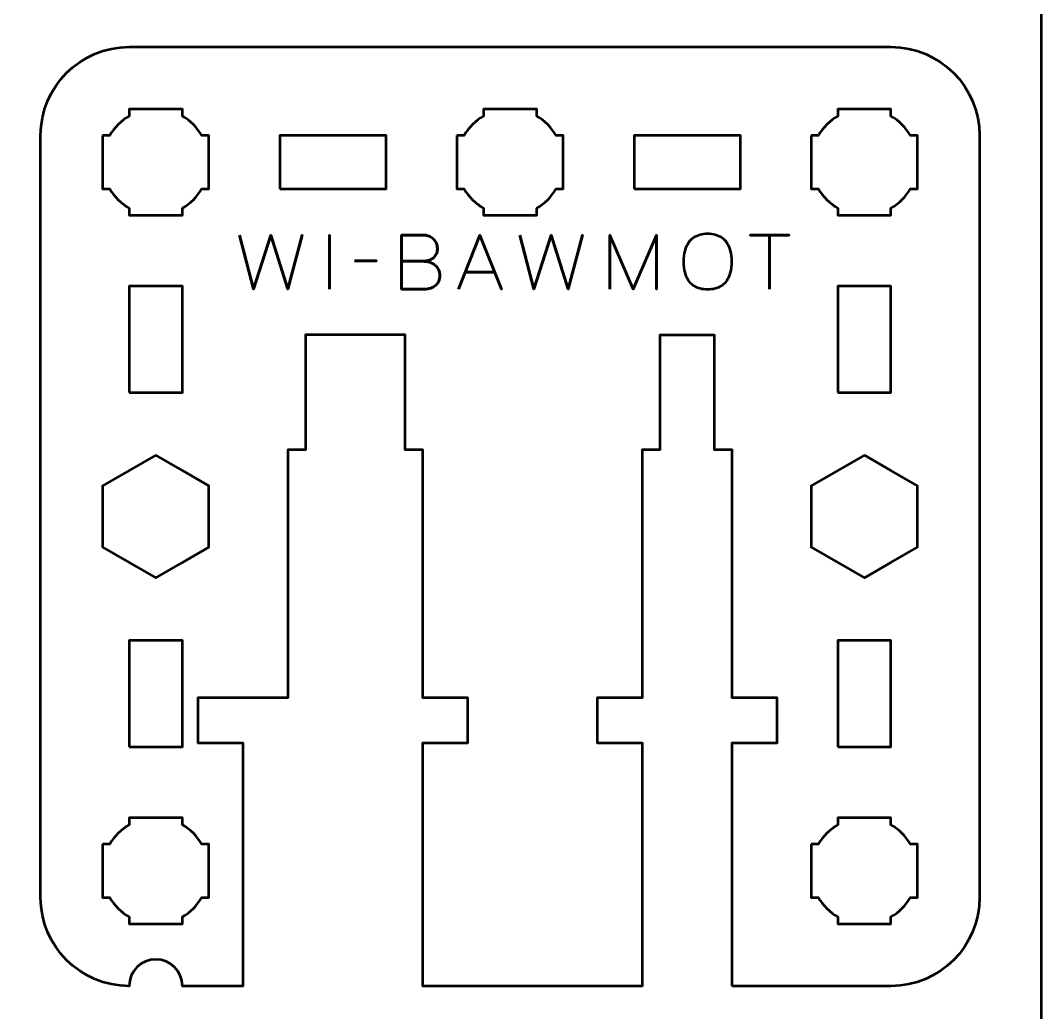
# Model space of a CAD drawing. Header units: centimetres. Extents: x -21 to 0, y -29.7 to 0.
# Drawn here: x -5.76 to 0, y -17.25 to -11.65 of the extents above; entities that cross this region are included whole.
import ezdxf

# ---------------------------------------------------------------- set-up
doc = ezdxf.new("R2010")
doc.units = ezdxf.units.CM
doc.header["$MEASUREMENT"] = 0
doc.layers.add('Layer 1', color=7, linetype='Continuous')

msp = doc.modelspace()

# ---------------------------------------------------------------- linework, layer by layer
at = {"layer": 'Layer 1', "lineweight": 53}
for points in [[(-4.3, -12.6), (-3.7, -12.6), (-3.7, -12.3), (-4.3, -12.3), (-4.3, -12.6)], [(-2.3, -12.6), (-1.7, -12.6), (-1.7, -12.3), (-2.3, -12.3), (-2.3, -12.6)], [(-5.15, -13.75), (-4.85, -13.75), (-4.85, -13.15), (-5.15, -13.15), (-5.15, -13.75)], [(-1.15, -13.75), (-0.85, -13.75), (-0.85, -13.15), (-1.15, -13.15), (-1.15, -13.75)], [(-5.15, -15.75), (-4.85, -15.75), (-4.85, -15.15), (-5.15, -15.15), (-5.15, -15.75)], [(-1.15, -15.75), (-0.85, -15.75), (-0.85, -15.15), (-1.15, -15.15), (-1.15, -15.75)]]:
    msp.add_lwpolyline(points, close=True, dxfattribs=at)
at = {"layer": 'Layer 1', "color": 1, "lineweight": 53}
msp.add_open_spline([(-21.00003, -29.19995), (-21.00003, -29.19995), (-21.00003, -8.29992), (-21.00003, -8.29992), (-21.00003, -8.29992), (-21.00003, -8.21709), (-20.93286, -8.14992), (-20.85003, -8.14992), (-20.85003, -8.14992), (-20.7672, -8.14992), (-20.70003, -8.08275), (-20.70003, -7.99992), (-20.70003, -7.99992), (-20.70003, -7.91709), (-20.7672, -7.84992), (-20.85003, -7.84992), (-20.85003, -7.84992), (-20.93286, -7.84992), (-21.00003, -7.78275), (-21.00003, -7.69992), (-21.00003, -7.69992), (-21.00003, -7.61709), (-20.93286, -7.54992), (-20.85003, -7.54992), (-20.85003, -7.54992), (-20.7672, -7.54992), (-20.70003, -7.48275), (-20.70003, -7.39992), (-20.70003, -7.39992), (-20.70003, -7.31709), (-20.7672, -7.24992), (-20.85003, -7.24992), (-20.85003, -7.24992), (-20.93286, -7.24992), (-21.00003, -7.18275), (-21.00003, -7.09992), (-21.00003, -7.09992), (-21.00003, -7.01709), (-20.93286, -6.94992), (-20.85003, -6.94992), (-20.85003, -6.94992), (-20.7672, -6.94992), (-20.70003, -6.88275), (-20.70003, -6.79992), (-20.70003, -6.79992), (-20.70003, -6.71709), (-20.7672, -6.64992), (-20.85003, -6.64992), (-20.85003, -6.64992), (-20.93286, -6.64992), (-21.00003, -6.58275), (-21.00003, -6.49992), (-21.00003, -6.49992), (-21.00003, -6.41709), (-20.93286, -6.34992), (-20.85003, -6.34992), (-20.85003, -6.34992), (-20.7672, -6.34992), (-20.70003, -6.28275), (-20.70003, -6.19992), (-20.70003, -6.19992), (-20.70003, -6.11709), (-20.7672, -6.04992), (-20.85003, -6.04992), (-20.85003, -6.04992), (-20.93286, -6.04992), (-21.00003, -5.98275), (-21.00003, -5.89992), (-21.00003, -5.89992), (-21.00003, -5.81709), (-20.93286, -5.74992), (-20.85003, -5.74992), (-20.85003, -5.74992), (-20.7672, -5.74992), (-20.70003, -5.68275), (-20.70003, -5.59992), (-20.70003, -5.59992), (-20.70003, -5.51709), (-20.7672, -5.44992), (-20.85003, -5.44992), (-20.85003, -5.44992), (-20.93286, -5.44992), (-21.00003, -5.38275), (-21.00003, -5.29992), (-21.00003, -5.29992), (-21.00003, -5.21709), (-20.93286, -5.14992), (-20.85003, -5.14992), (-20.85003, -5.14992), (-20.7672, -5.14992), (-20.70003, -5.08275), (-20.70003, -4.99992), (-20.70003, -4.99992), (-20.70003, -4.91709), (-20.7672, -4.84992), (-20.85003, -4.84992), (-20.85003, -4.84992), (-20.93286, -4.84992), (-21.00003, -4.78275), (-21.00003, -4.69992), (-21.00003, -4.69992), (-21.00003, -4.61709), (-20.93286, -4.54992), (-20.85003, -4.54992), (-20.85003, -4.54992), (-20.7672, -4.54992), (-20.70003, -4.48275), (-20.70003, -4.39992), (-20.70003, -4.39992), (-20.70003, -4.31709), (-20.7672, -4.24992), (-20.85003, -4.24992), (-20.85003, -4.24992), (-20.93286, -4.24992), (-21.00003, -4.18275), (-21.00003, -4.09992), (-21.00003, -4.09992), (-21.00003, -4.01709), (-20.93286, -3.94992), (-20.85003, -3.94992), (-20.85003, -3.94992), (-20.7672, -3.94992), (-20.70003, -3.88275), (-20.70003, -3.79992), (-20.70003, -3.79992), (-20.70003, -3.71709), (-20.7672, -3.64992), (-20.85003, -3.64992), (-20.85003, -3.64992), (-20.93286, -3.64992), (-21.00003, -3.58275), (-21.00003, -3.49992), (-21.00003, -3.49992), (-21.00003, -3.41709), (-20.93286, -3.34992), (-20.85003, -3.34992), (-20.85003, -3.34992), (-20.7672, -3.34992), (-20.70003, -3.28275), (-20.70003, -3.19992), (-20.70003, -3.19992), (-20.70003, -3.11709), (-20.7672, -3.04992), (-20.85003, -3.04992), (-20.85003, -3.04992), (-20.93286, -3.04992), (-21.00003, -2.98275), (-21.00003, -2.89992), (-21.00003, -2.89992), (-21.00003, -2.81709), (-20.93286, -2.74992), (-20.85003, -2.74992), (-20.85003, -2.74992), (-20.7672, -2.74992), (-20.70003, -2.68275), (-20.70003, -2.59992), (-20.70003, -2.59992), (-20.70003, -2.51709), (-20.7672, -2.44992), (-20.85003, -2.44992), (-20.85003, -2.44992), (-20.93286, -2.44992), (-21.00003, -2.38275), (-21.00003, -2.29992), (-21.00003, -2.29992), (-21.00003, -2.21709), (-20.93286, -2.14992), (-20.85003, -2.14992), (-20.85003, -2.14992), (-20.7672, -2.14992), (-20.70003, -2.08275), (-20.70003, -1.99992), (-20.70003, -1.99992), (-20.70003, -1.91709), (-20.7672, -1.84992), (-20.85003, -1.84992), (-20.85003, -1.84992), (-20.93286, -1.84992), (-21.00003, -1.78275), (-21.00003, -1.69992), (-21.00003, -1.69992), (-21.00003, -1.61709), (-20.93286, -1.54992), (-20.85003, -1.54992), (-20.85003, -1.54992), (-20.7672, -1.54992), (-20.70003, -1.48275), (-20.70003, -1.39992), (-20.70003, -1.39992), (-20.70003, -1.31709), (-20.7672, -1.24992), (-20.85003, -1.24992), (-20.85003, -1.24992), (-20.93286, -1.24992), (-21.00003, -1.18275), (-21.00003, -1.09992), (-21.00003, -1.09992), (-21.00003, -1.09992), (-21.00003, -0.49992), (-21.00003, -0.49992), (-21.00003, -0.49992), (-21.00003, -0.22295), (-20.77694, 0.00004), (-20.49994, 0.00004), (-20.49994, 0.00004), (-20.49994, 0.00004), (-0.50008, 0.00004), (-0.50008, 0.00004), (-0.50008, 0.00004), (-0.22294, 0.00004), (0.00002, -0.22295), (0.00002, -0.49992), (0.00002, -0.49992), (0.00002, -0.49992), (0.00002, -29.19995), (0.00002, -29.19995), (0.00002, -29.19995), (0.00002, -29.47695), (-0.22294, -29.70004), (-0.50008, -29.70004), (-0.50008, -29.70004), (-0.50008, -29.70004), (-20.49994, -29.70004), (-20.49994, -29.70004), (-20.49994, -29.70004), (-20.77694, -29.70004), (-21.00003, -29.47695), (-21.00003, -29.19995)], degree=3, knots=[0, 0, 0, 0, 0.0175439, 0.0175439, 0.0175439, 0.0175439, 0.0350877, 0.0350877, 0.0350877, 0.0350877, 0.0526316, 0.0526316, 0.0526316, 0.0526316, 0.0701754, 0.0701754, 0.0701754, 0.0701754, 0.0877193, 0.0877193, 0.0877193, 0.0877193, 0.1052632, 0.1052632, 0.1052632, 0.1052632, 0.122807, 0.122807, 0.122807, 0.122807, 0.1403509, 0.1403509, 0.1403509, 0.1403509, 0.1578947, 0.1578947, 0.1578947, 0.1578947, 0.1754386, 0.1754386, 0.1754386, 0.1754386, 0.1929825, 0.1929825, 0.1929825, 0.1929825, 0.2105263, 0.2105263, 0.2105263, 0.2105263, 0.2280702, 0.2280702, 0.2280702, 0.2280702, 0.245614, 0.245614, 0.245614, 0.245614, 0.2631579, 0.2631579, 0.2631579, 0.2631579, 0.2807018, 0.2807018, 0.2807018, 0.2807018, 0.2982456, 0.2982456, 0.2982456, 0.2982456, 0.3157895, 0.3157895, 0.3157895, 0.3157895, 0.3333333, 0.3333333, 0.3333333, 0.3333333, 0.3508772, 0.3508772, 0.3508772, 0.3508772, 0.3684211, 0.3684211, 0.3684211, 0.3684211, 0.3859649, 0.3859649, 0.3859649, 0.3859649, 0.4035088, 0.4035088, 0.4035088, 0.4035088, 0.4210526, 0.4210526, 0.4210526, 0.4210526, 0.4385965, 0.4385965, 0.4385965, 0.4385965, 0.4561404, 0.4561404, 0.4561404, 0.4561404, 0.4736842, 0.4736842, 0.4736842, 0.4736842, 0.4912281, 0.4912281, 0.4912281, 0.4912281, 0.5087719, 0.5087719, 0.5087719, 0.5087719, 0.5263158, 0.5263158, 0.5263158, 0.5263158, 0.5438596, 0.5438596, 0.5438596, 0.5438596, 0.5614035, 0.5614035, 0.5614035, 0.5614035, 0.5789474, 0.5789474, 0.5789474, 0.5789474, 0.5964912, 0.5964912, 0.5964912, 0.5964912, 0.6140351, 0.6140351, 0.6140351, 0.6140351, 0.6315789, 0.6315789, 0.6315789, 0.6315789, 0.6491228, 0.6491228, 0.6491228, 0.6491228, 0.6666667, 0.6666667, 0.6666667, 0.6666667, 0.6842105, 0.6842105, 0.6842105, 0.6842105, 0.7017544, 0.7017544, 0.7017544, 0.7017544, 0.7192982, 0.7192982, 0.7192982, 0.7192982, 0.7368421, 0.7368421, 0.7368421, 0.7368421, 0.754386, 0.754386, 0.754386, 0.754386, 0.7719298, 0.7719298, 0.7719298, 0.7719298, 0.7894737, 0.7894737, 0.7894737, 0.7894737, 0.8070175, 0.8070175, 0.8070175, 0.8070175, 0.8245614, 0.8245614, 0.8245614, 0.8245614, 0.8421053, 0.8421053, 0.8421053, 0.8421053, 0.8596491, 0.8596491, 0.8596491, 0.8596491, 0.877193, 0.877193, 0.877193, 0.877193, 0.8947368, 0.8947368, 0.8947368, 0.8947368, 0.9122807, 0.9122807, 0.9122807, 0.9122807, 0.9298246, 0.9298246, 0.9298246, 0.9298246, 0.9473684, 0.9473684, 0.9473684, 0.9473684, 0.9649123, 0.9649123, 0.9649123, 0.9649123, 0.9824561, 0.9824561, 0.9824561, 0.9824561, 1, 1, 1, 1], dxfattribs=at)
at = {"layer": 'Layer 1', "color": 3, "lineweight": 53}
msp.add_open_spline([(-1.746, -17.1), (-1.746, -17.1), (-0.85, -17.1), (-0.85, -17.1), (-0.85, -17.1), (-0.57391, -17.1), (-0.35, -16.87609), (-0.35, -16.6), (-0.35, -16.6), (-0.35, -16.6), (-0.35, -12.3), (-0.35, -12.3), (-0.35, -12.3), (-0.35, -12.02391), (-0.57391, -11.8), (-0.85, -11.8), (-0.85, -11.8), (-0.85, -11.8), (-5.15, -11.8), (-5.15, -11.8), (-5.15, -11.8), (-5.42609, -11.8), (-5.65, -12.02391), (-5.65, -12.3), (-5.65, -12.3), (-5.65, -12.3), (-5.65, -16.6), (-5.65, -16.6), (-5.65, -16.6), (-5.65, -16.87609), (-5.42609, -17.1), (-5.15, -17.1), (-5.15, -17.1), (-5.15, -17.1), (-5.15, -17.1), (-5.15, -17.1), (-5.15, -17.1), (-5.15, -17.01717), (-5.08283, -16.95), (-5, -16.95), (-5, -16.95), (-4.91717, -16.95), (-4.85, -17.01717), (-4.85, -17.1), (-4.85, -17.1), (-4.85, -17.1), (-4.508, -17.1), (-4.508, -17.1), (-4.508, -17.1), (-4.508, -17.1), (-4.508, -15.72699), (-4.508, -15.72699), (-4.508, -15.72699), (-4.508, -15.72699), (-4.762, -15.72699), (-4.762, -15.72699), (-4.762, -15.72699), (-4.762, -15.72699), (-4.762, -15.47299), (-4.762, -15.47299), (-4.762, -15.47299), (-4.762, -15.47299), (-4.254, -15.47299), (-4.254, -15.47299), (-4.254, -15.47299), (-4.254, -15.47299), (-4.254, -14.07299), (-4.254, -14.07299), (-4.254, -14.07299), (-4.254, -14.07299), (-4.154, -14.07302), (-4.154, -14.07302), (-4.154, -14.07302), (-4.154, -14.07302), (-4.154, -13.84998), (-4.154, -13.84998), (-4.154, -13.84998), (-4.154, -13.84998), (-4.154, -13.425), (-4.154, -13.425), (-4.154, -13.425), (-4.154, -13.425), (-3.592, -13.42501), (-3.592, -13.42501), (-3.592, -13.42501), (-3.592, -13.42501), (-3.592, -13.84998), (-3.592, -13.84998), (-3.592, -13.84998), (-3.592, -13.84998), (-3.592, -14.07302), (-3.592, -14.07302), (-3.592, -14.07302), (-3.592, -14.07302), (-3.492, -14.07299), (-3.492, -14.07299), (-3.492, -14.07299), (-3.492, -14.07299), (-3.492, -15.47299), (-3.492, -15.47299), (-3.492, -15.47299), (-3.492, -15.47299), (-3.238, -15.47299), (-3.238, -15.47299), (-3.238, -15.47299), (-3.238, -15.47299), (-3.238, -15.72699), (-3.238, -15.72699), (-3.238, -15.72699), (-3.238, -15.72699), (-3.492, -15.72699), (-3.492, -15.72699), (-3.492, -15.72699), (-3.492, -15.72699), (-3.492, -17.1), (-3.492, -17.1), (-3.492, -17.1), (-3.492, -17.1), (-2.254, -17.1), (-2.254, -17.1), (-2.254, -17.1), (-2.254, -17.1), (-2.254, -15.72699), (-2.254, -15.72699), (-2.254, -15.72699), (-2.254, -15.72699), (-2.508, -15.72699), (-2.508, -15.72699), (-2.508, -15.72699), (-2.508, -15.72699), (-2.508, -15.47299), (-2.508, -15.47299), (-2.508, -15.47299), (-2.508, -15.47299), (-2.254, -15.47299), (-2.254, -15.47299), (-2.254, -15.47299), (-2.254, -15.47299), (-2.254, -14.07299), (-2.254, -14.07299), (-2.254, -14.07299), (-2.254, -14.07299), (-2.154, -14.07302), (-2.154, -14.07302), (-2.154, -14.07302), (-2.154, -14.07302), (-2.154, -13.84998), (-2.154, -13.84998), (-2.154, -13.84998), (-2.154, -13.84998), (-2.15399, -13.427), (-2.15399, -13.427), (-2.15399, -13.427), (-2.15399, -13.427), (-1.84599, -13.42701), (-1.84599, -13.42701), (-1.84599, -13.42701), (-1.84599, -13.42701), (-1.846, -13.84998), (-1.846, -13.84998), (-1.846, -13.84998), (-1.846, -13.84998), (-1.846, -14.07302), (-1.846, -14.07302), (-1.846, -14.07302), (-1.846, -14.07302), (-1.746, -14.07299), (-1.746, -14.07299), (-1.746, -14.07299), (-1.746, -14.07299), (-1.746, -15.47299), (-1.746, -15.47299), (-1.746, -15.47299), (-1.746, -15.47299), (-1.492, -15.47299), (-1.492, -15.47299), (-1.492, -15.47299), (-1.492, -15.47299), (-1.492, -15.72699), (-1.492, -15.72699), (-1.492, -15.72699), (-1.492, -15.72699), (-1.746, -15.72699), (-1.746, -15.72699), (-1.746, -15.72699), (-1.746, -15.72699), (-1.746, -17.1), (-1.746, -17.1)], degree=3, knots=[0, 0, 0, 0, 0.0212766, 0.0212766, 0.0212766, 0.0212766, 0.0425532, 0.0425532, 0.0425532, 0.0425532, 0.0638298, 0.0638298, 0.0638298, 0.0638298, 0.0851064, 0.0851064, 0.0851064, 0.0851064, 0.106383, 0.106383, 0.106383, 0.106383, 0.1276596, 0.1276596, 0.1276596, 0.1276596, 0.1489362, 0.1489362, 0.1489362, 0.1489362, 0.1702128, 0.1702128, 0.1702128, 0.1702128, 0.1914894, 0.1914894, 0.1914894, 0.1914894, 0.212766, 0.212766, 0.212766, 0.212766, 0.2340426, 0.2340426, 0.2340426, 0.2340426, 0.2553191, 0.2553191, 0.2553191, 0.2553191, 0.2765957, 0.2765957, 0.2765957, 0.2765957, 0.2978723, 0.2978723, 0.2978723, 0.2978723, 0.3191489, 0.3191489, 0.3191489, 0.3191489, 0.3404255, 0.3404255, 0.3404255, 0.3404255, 0.3617021, 0.3617021, 0.3617021, 0.3617021, 0.3829787, 0.3829787, 0.3829787, 0.3829787, 0.4042553, 0.4042553, 0.4042553, 0.4042553, 0.4255319, 0.4255319, 0.4255319, 0.4255319, 0.4468085, 0.4468085, 0.4468085, 0.4468085, 0.4680851, 0.4680851, 0.4680851, 0.4680851, 0.4893617, 0.4893617, 0.4893617, 0.4893617, 0.5106383, 0.5106383, 0.5106383, 0.5106383, 0.5319149, 0.5319149, 0.5319149, 0.5319149, 0.5531915, 0.5531915, 0.5531915, 0.5531915, 0.5744681, 0.5744681, 0.5744681, 0.5744681, 0.5957447, 0.5957447, 0.5957447, 0.5957447, 0.6170213, 0.6170213, 0.6170213, 0.6170213, 0.6382979, 0.6382979, 0.6382979, 0.6382979, 0.6595745, 0.6595745, 0.6595745, 0.6595745, 0.6808511, 0.6808511, 0.6808511, 0.6808511, 0.7021277, 0.7021277, 0.7021277, 0.7021277, 0.7234043, 0.7234043, 0.7234043, 0.7234043, 0.7446809, 0.7446809, 0.7446809, 0.7446809, 0.7659574, 0.7659574, 0.7659574, 0.7659574, 0.787234, 0.787234, 0.787234, 0.787234, 0.8085106, 0.8085106, 0.8085106, 0.8085106, 0.8297872, 0.8297872, 0.8297872, 0.8297872, 0.8510638, 0.8510638, 0.8510638, 0.8510638, 0.8723404, 0.8723404, 0.8723404, 0.8723404, 0.893617, 0.893617, 0.893617, 0.893617, 0.9148936, 0.9148936, 0.9148936, 0.9148936, 0.9361702, 0.9361702, 0.9361702, 0.9361702, 0.9574468, 0.9574468, 0.9574468, 0.9574468, 0.9787234, 0.9787234, 0.9787234, 0.9787234, 1, 1, 1, 1], dxfattribs=at)
at = {"layer": 'Layer 1', "lineweight": 53}
for points, knots in [([(-5.3, -12.3), (-5.3, -12.3), (-5.25985, -12.3), (-5.25985, -12.3), (-5.25985, -12.3), (-5.2335, -12.25447), (-5.19553, -12.2165), (-5.15, -12.19015), (-5.15, -12.19015), (-5.15, -12.19015), (-5.15, -12.15), (-5.15, -12.15), (-5.15, -12.15), (-5.15, -12.15), (-5, -12.15), (-5, -12.15), (-5, -12.15), (-5, -12.15), (-4.85, -12.15), (-4.85, -12.15), (-4.85, -12.15), (-4.85, -12.15), (-4.85, -12.19015), (-4.85, -12.19015), (-4.85, -12.19015), (-4.80447, -12.2165), (-4.7665, -12.25447), (-4.74015, -12.3), (-4.74015, -12.3), (-4.74015, -12.3), (-4.7, -12.3), (-4.7, -12.3), (-4.7, -12.3), (-4.7, -12.3), (-4.7, -12.45), (-4.7, -12.45), (-4.7, -12.45), (-4.7, -12.45), (-4.7, -12.6), (-4.7, -12.6), (-4.7, -12.6), (-4.7, -12.6), (-4.74015, -12.6), (-4.74015, -12.6), (-4.74015, -12.6), (-4.7665, -12.64553), (-4.80447, -12.6835), (-4.85, -12.70985), (-4.85, -12.70985), (-4.85, -12.70985), (-4.85, -12.75), (-4.85, -12.75), (-4.85, -12.75), (-4.85, -12.75), (-5, -12.75), (-5, -12.75), (-5, -12.75), (-5, -12.75), (-5.15, -12.75), (-5.15, -12.75), (-5.15, -12.75), (-5.15, -12.75), (-5.15, -12.70985), (-5.15, -12.70985), (-5.15, -12.70985), (-5.19553, -12.6835), (-5.2335, -12.64553), (-5.25985, -12.6), (-5.25985, -12.6), (-5.25985, -12.6), (-5.3, -12.6), (-5.3, -12.6), (-5.3, -12.6), (-5.3, -12.6), (-5.3, -12.45), (-5.3, -12.45), (-5.3, -12.45), (-5.3, -12.45), (-5.3, -12.3), (-5.3, -12.3)], [0, 0, 0, 0, 0.05, 0.05, 0.05, 0.05, 0.1, 0.1, 0.1, 0.1, 0.15, 0.15, 0.15, 0.15, 0.2, 0.2, 0.2, 0.2, 0.25, 0.25, 0.25, 0.25, 0.3, 0.3, 0.3, 0.3, 0.35, 0.35, 0.35, 0.35, 0.4, 0.4, 0.4, 0.4, 0.45, 0.45, 0.45, 0.45, 0.5, 0.5, 0.5, 0.5, 0.55, 0.55, 0.55, 0.55, 0.6, 0.6, 0.6, 0.6, 0.65, 0.65, 0.65, 0.65, 0.7, 0.7, 0.7, 0.7, 0.75, 0.75, 0.75, 0.75, 0.8, 0.8, 0.8, 0.8, 0.85, 0.85, 0.85, 0.85, 0.9, 0.9, 0.9, 0.9, 0.95, 0.95, 0.95, 0.95, 1, 1, 1, 1]), ([(-3.3, -12.3), (-3.3, -12.3), (-3.25985, -12.3), (-3.25985, -12.3), (-3.25985, -12.3), (-3.2335, -12.25447), (-3.19553, -12.2165), (-3.15, -12.19015), (-3.15, -12.19015), (-3.15, -12.19015), (-3.15, -12.15), (-3.15, -12.15), (-3.15, -12.15), (-3.15, -12.15), (-3, -12.15), (-3, -12.15), (-3, -12.15), (-3, -12.15), (-2.85, -12.15), (-2.85, -12.15), (-2.85, -12.15), (-2.85, -12.15), (-2.85, -12.19015), (-2.85, -12.19015), (-2.85, -12.19015), (-2.80447, -12.2165), (-2.7665, -12.25447), (-2.74015, -12.3), (-2.74015, -12.3), (-2.74015, -12.3), (-2.7, -12.3), (-2.7, -12.3), (-2.7, -12.3), (-2.7, -12.3), (-2.7, -12.45), (-2.7, -12.45), (-2.7, -12.45), (-2.7, -12.45), (-2.7, -12.6), (-2.7, -12.6), (-2.7, -12.6), (-2.7, -12.6), (-2.74015, -12.6), (-2.74015, -12.6), (-2.74015, -12.6), (-2.7665, -12.64553), (-2.80447, -12.6835), (-2.85, -12.70985), (-2.85, -12.70985), (-2.85, -12.70985), (-2.85, -12.75), (-2.85, -12.75), (-2.85, -12.75), (-2.85, -12.75), (-3, -12.75), (-3, -12.75), (-3, -12.75), (-3, -12.75), (-3.15, -12.75), (-3.15, -12.75), (-3.15, -12.75), (-3.15, -12.75), (-3.15, -12.70985), (-3.15, -12.70985), (-3.15, -12.70985), (-3.19553, -12.6835), (-3.2335, -12.64553), (-3.25985, -12.6), (-3.25985, -12.6), (-3.25985, -12.6), (-3.3, -12.6), (-3.3, -12.6), (-3.3, -12.6), (-3.3, -12.6), (-3.3, -12.45), (-3.3, -12.45), (-3.3, -12.45), (-3.3, -12.45), (-3.3, -12.3), (-3.3, -12.3)], [0, 0, 0, 0, 0.05, 0.05, 0.05, 0.05, 0.1, 0.1, 0.1, 0.1, 0.15, 0.15, 0.15, 0.15, 0.2, 0.2, 0.2, 0.2, 0.25, 0.25, 0.25, 0.25, 0.3, 0.3, 0.3, 0.3, 0.35, 0.35, 0.35, 0.35, 0.4, 0.4, 0.4, 0.4, 0.45, 0.45, 0.45, 0.45, 0.5, 0.5, 0.5, 0.5, 0.55, 0.55, 0.55, 0.55, 0.6, 0.6, 0.6, 0.6, 0.65, 0.65, 0.65, 0.65, 0.7, 0.7, 0.7, 0.7, 0.75, 0.75, 0.75, 0.75, 0.8, 0.8, 0.8, 0.8, 0.85, 0.85, 0.85, 0.85, 0.9, 0.9, 0.9, 0.9, 0.95, 0.95, 0.95, 0.95, 1, 1, 1, 1]), ([(-1.3, -12.3), (-1.3, -12.3), (-1.25985, -12.3), (-1.25985, -12.3), (-1.25985, -12.3), (-1.2335, -12.25447), (-1.19553, -12.2165), (-1.15, -12.19015), (-1.15, -12.19015), (-1.15, -12.19015), (-1.15, -12.15), (-1.15, -12.15), (-1.15, -12.15), (-1.15, -12.15), (-1, -12.15), (-1, -12.15), (-1, -12.15), (-1, -12.15), (-0.85, -12.15), (-0.85, -12.15), (-0.85, -12.15), (-0.85, -12.15), (-0.85, -12.19015), (-0.85, -12.19015), (-0.85, -12.19015), (-0.80447, -12.2165), (-0.7665, -12.25447), (-0.74015, -12.3), (-0.74015, -12.3), (-0.74015, -12.3), (-0.7, -12.3), (-0.7, -12.3), (-0.7, -12.3), (-0.7, -12.3), (-0.7, -12.45), (-0.7, -12.45), (-0.7, -12.45), (-0.7, -12.45), (-0.7, -12.6), (-0.7, -12.6), (-0.7, -12.6), (-0.7, -12.6), (-0.74015, -12.6), (-0.74015, -12.6), (-0.74015, -12.6), (-0.7665, -12.64553), (-0.80447, -12.6835), (-0.85, -12.70985), (-0.85, -12.70985), (-0.85, -12.70985), (-0.85, -12.75), (-0.85, -12.75), (-0.85, -12.75), (-0.85, -12.75), (-1, -12.75), (-1, -12.75), (-1, -12.75), (-1, -12.75), (-1.15, -12.75), (-1.15, -12.75), (-1.15, -12.75), (-1.15, -12.75), (-1.15, -12.70985), (-1.15, -12.70985), (-1.15, -12.70985), (-1.19553, -12.6835), (-1.2335, -12.64553), (-1.25985, -12.6), (-1.25985, -12.6), (-1.25985, -12.6), (-1.3, -12.6), (-1.3, -12.6), (-1.3, -12.6), (-1.3, -12.6), (-1.3, -12.45), (-1.3, -12.45), (-1.3, -12.45), (-1.3, -12.45), (-1.3, -12.3), (-1.3, -12.3)], [0, 0, 0, 0, 0.05, 0.05, 0.05, 0.05, 0.1, 0.1, 0.1, 0.1, 0.15, 0.15, 0.15, 0.15, 0.2, 0.2, 0.2, 0.2, 0.25, 0.25, 0.25, 0.25, 0.3, 0.3, 0.3, 0.3, 0.35, 0.35, 0.35, 0.35, 0.4, 0.4, 0.4, 0.4, 0.45, 0.45, 0.45, 0.45, 0.5, 0.5, 0.5, 0.5, 0.55, 0.55, 0.55, 0.55, 0.6, 0.6, 0.6, 0.6, 0.65, 0.65, 0.65, 0.65, 0.7, 0.7, 0.7, 0.7, 0.75, 0.75, 0.75, 0.75, 0.8, 0.8, 0.8, 0.8, 0.85, 0.85, 0.85, 0.85, 0.9, 0.9, 0.9, 0.9, 0.95, 0.95, 0.95, 0.95, 1, 1, 1, 1]), ([(-5, -14.10359), (-5, -14.10359), (-4.85, -14.19019), (-4.85, -14.19019), (-4.85, -14.19019), (-4.85, -14.19019), (-4.7, -14.27679), (-4.7, -14.27679), (-4.7, -14.27679), (-4.7, -14.27679), (-4.7, -14.45), (-4.7, -14.45), (-4.7, -14.45), (-4.7, -14.45), (-4.7, -14.62321), (-4.7, -14.62321), (-4.7, -14.62321), (-4.7, -14.62321), (-4.85, -14.70981), (-4.85, -14.70981), (-4.85, -14.70981), (-4.85, -14.70981), (-5, -14.79641), (-5, -14.79641), (-5, -14.79641), (-5, -14.79641), (-5.15, -14.70981), (-5.15, -14.70981), (-5.15, -14.70981), (-5.15, -14.70981), (-5.3, -14.62321), (-5.3, -14.62321), (-5.3, -14.62321), (-5.3, -14.62321), (-5.3, -14.45), (-5.3, -14.45), (-5.3, -14.45), (-5.3, -14.45), (-5.3, -14.27679), (-5.3, -14.27679), (-5.3, -14.27679), (-5.3, -14.27679), (-5.15, -14.19019), (-5.15, -14.19019), (-5.15, -14.19019), (-5.15, -14.19019), (-5, -14.10359), (-5, -14.10359)], [0, 0, 0, 0, 0.0833333, 0.0833333, 0.0833333, 0.0833333, 0.1666667, 0.1666667, 0.1666667, 0.1666667, 0.25, 0.25, 0.25, 0.25, 0.3333333, 0.3333333, 0.3333333, 0.3333333, 0.4166667, 0.4166667, 0.4166667, 0.4166667, 0.5, 0.5, 0.5, 0.5, 0.5833333, 0.5833333, 0.5833333, 0.5833333, 0.6666667, 0.6666667, 0.6666667, 0.6666667, 0.75, 0.75, 0.75, 0.75, 0.8333333, 0.8333333, 0.8333333, 0.8333333, 0.9166667, 0.9166667, 0.9166667, 0.9166667, 1, 1, 1, 1]), ([(-1, -14.10359), (-1, -14.10359), (-0.85, -14.19019), (-0.85, -14.19019), (-0.85, -14.19019), (-0.85, -14.19019), (-0.7, -14.27679), (-0.7, -14.27679), (-0.7, -14.27679), (-0.7, -14.27679), (-0.7, -14.45), (-0.7, -14.45), (-0.7, -14.45), (-0.7, -14.45), (-0.7, -14.62321), (-0.7, -14.62321), (-0.7, -14.62321), (-0.7, -14.62321), (-0.85, -14.70981), (-0.85, -14.70981), (-0.85, -14.70981), (-0.85, -14.70981), (-1, -14.79641), (-1, -14.79641), (-1, -14.79641), (-1, -14.79641), (-1.15, -14.70981), (-1.15, -14.70981), (-1.15, -14.70981), (-1.15, -14.70981), (-1.3, -14.62321), (-1.3, -14.62321), (-1.3, -14.62321), (-1.3, -14.62321), (-1.3, -14.45), (-1.3, -14.45), (-1.3, -14.45), (-1.3, -14.45), (-1.3, -14.27679), (-1.3, -14.27679), (-1.3, -14.27679), (-1.3, -14.27679), (-1.15, -14.19019), (-1.15, -14.19019), (-1.15, -14.19019), (-1.15, -14.19019), (-1, -14.10359), (-1, -14.10359)], [0, 0, 0, 0, 0.0833333, 0.0833333, 0.0833333, 0.0833333, 0.1666667, 0.1666667, 0.1666667, 0.1666667, 0.25, 0.25, 0.25, 0.25, 0.3333333, 0.3333333, 0.3333333, 0.3333333, 0.4166667, 0.4166667, 0.4166667, 0.4166667, 0.5, 0.5, 0.5, 0.5, 0.5833333, 0.5833333, 0.5833333, 0.5833333, 0.6666667, 0.6666667, 0.6666667, 0.6666667, 0.75, 0.75, 0.75, 0.75, 0.8333333, 0.8333333, 0.8333333, 0.8333333, 0.9166667, 0.9166667, 0.9166667, 0.9166667, 1, 1, 1, 1]), ([(-5.3, -16.3), (-5.3, -16.3), (-5.25985, -16.3), (-5.25985, -16.3), (-5.25985, -16.3), (-5.2335, -16.25447), (-5.19553, -16.2165), (-5.15, -16.19015), (-5.15, -16.19015), (-5.15, -16.19015), (-5.15, -16.15), (-5.15, -16.15), (-5.15, -16.15), (-5.15, -16.15), (-5, -16.15), (-5, -16.15), (-5, -16.15), (-5, -16.15), (-4.85, -16.15), (-4.85, -16.15), (-4.85, -16.15), (-4.85, -16.15), (-4.85, -16.19015), (-4.85, -16.19015), (-4.85, -16.19015), (-4.80447, -16.2165), (-4.7665, -16.25447), (-4.74015, -16.3), (-4.74015, -16.3), (-4.74015, -16.3), (-4.7, -16.3), (-4.7, -16.3), (-4.7, -16.3), (-4.7, -16.3), (-4.7, -16.45), (-4.7, -16.45), (-4.7, -16.45), (-4.7, -16.45), (-4.7, -16.6), (-4.7, -16.6), (-4.7, -16.6), (-4.7, -16.6), (-4.74015, -16.6), (-4.74015, -16.6), (-4.74015, -16.6), (-4.7665, -16.64553), (-4.80447, -16.6835), (-4.85, -16.70985), (-4.85, -16.70985), (-4.85, -16.70985), (-4.85, -16.75), (-4.85, -16.75), (-4.85, -16.75), (-4.85, -16.75), (-5, -16.75), (-5, -16.75), (-5, -16.75), (-5, -16.75), (-5.15, -16.75), (-5.15, -16.75), (-5.15, -16.75), (-5.15, -16.75), (-5.15, -16.70985), (-5.15, -16.70985), (-5.15, -16.70985), (-5.19553, -16.6835), (-5.2335, -16.64553), (-5.25985, -16.6), (-5.25985, -16.6), (-5.25985, -16.6), (-5.3, -16.6), (-5.3, -16.6), (-5.3, -16.6), (-5.3, -16.6), (-5.3, -16.45), (-5.3, -16.45), (-5.3, -16.45), (-5.3, -16.45), (-5.3, -16.3), (-5.3, -16.3)], [0, 0, 0, 0, 0.05, 0.05, 0.05, 0.05, 0.1, 0.1, 0.1, 0.1, 0.15, 0.15, 0.15, 0.15, 0.2, 0.2, 0.2, 0.2, 0.25, 0.25, 0.25, 0.25, 0.3, 0.3, 0.3, 0.3, 0.35, 0.35, 0.35, 0.35, 0.4, 0.4, 0.4, 0.4, 0.45, 0.45, 0.45, 0.45, 0.5, 0.5, 0.5, 0.5, 0.55, 0.55, 0.55, 0.55, 0.6, 0.6, 0.6, 0.6, 0.65, 0.65, 0.65, 0.65, 0.7, 0.7, 0.7, 0.7, 0.75, 0.75, 0.75, 0.75, 0.8, 0.8, 0.8, 0.8, 0.85, 0.85, 0.85, 0.85, 0.9, 0.9, 0.9, 0.9, 0.95, 0.95, 0.95, 0.95, 1, 1, 1, 1]), ([(-1.3, -16.3), (-1.3, -16.3), (-1.25985, -16.3), (-1.25985, -16.3), (-1.25985, -16.3), (-1.2335, -16.25447), (-1.19553, -16.2165), (-1.15, -16.19015), (-1.15, -16.19015), (-1.15, -16.19015), (-1.15, -16.15), (-1.15, -16.15), (-1.15, -16.15), (-1.15, -16.15), (-1, -16.15), (-1, -16.15), (-1, -16.15), (-1, -16.15), (-0.85, -16.15), (-0.85, -16.15), (-0.85, -16.15), (-0.85, -16.15), (-0.85, -16.19015), (-0.85, -16.19015), (-0.85, -16.19015), (-0.80447, -16.2165), (-0.7665, -16.25447), (-0.74015, -16.3), (-0.74015, -16.3), (-0.74015, -16.3), (-0.7, -16.3), (-0.7, -16.3), (-0.7, -16.3), (-0.7, -16.3), (-0.7, -16.45), (-0.7, -16.45), (-0.7, -16.45), (-0.7, -16.45), (-0.7, -16.6), (-0.7, -16.6), (-0.7, -16.6), (-0.7, -16.6), (-0.74015, -16.6), (-0.74015, -16.6), (-0.74015, -16.6), (-0.7665, -16.64553), (-0.80447, -16.6835), (-0.85, -16.70985), (-0.85, -16.70985), (-0.85, -16.70985), (-0.85, -16.75), (-0.85, -16.75), (-0.85, -16.75), (-0.85, -16.75), (-1, -16.75), (-1, -16.75), (-1, -16.75), (-1, -16.75), (-1.15, -16.75), (-1.15, -16.75), (-1.15, -16.75), (-1.15, -16.75), (-1.15, -16.70985), (-1.15, -16.70985), (-1.15, -16.70985), (-1.19553, -16.6835), (-1.2335, -16.64553), (-1.25985, -16.6), (-1.25985, -16.6), (-1.25985, -16.6), (-1.3, -16.6), (-1.3, -16.6), (-1.3, -16.6), (-1.3, -16.6), (-1.3, -16.45), (-1.3, -16.45), (-1.3, -16.45), (-1.3, -16.45), (-1.3, -16.3), (-1.3, -16.3)], [0, 0, 0, 0, 0.05, 0.05, 0.05, 0.05, 0.1, 0.1, 0.1, 0.1, 0.15, 0.15, 0.15, 0.15, 0.2, 0.2, 0.2, 0.2, 0.25, 0.25, 0.25, 0.25, 0.3, 0.3, 0.3, 0.3, 0.35, 0.35, 0.35, 0.35, 0.4, 0.4, 0.4, 0.4, 0.45, 0.45, 0.45, 0.45, 0.5, 0.5, 0.5, 0.5, 0.55, 0.55, 0.55, 0.55, 0.6, 0.6, 0.6, 0.6, 0.65, 0.65, 0.65, 0.65, 0.7, 0.7, 0.7, 0.7, 0.75, 0.75, 0.75, 0.75, 0.8, 0.8, 0.8, 0.8, 0.85, 0.85, 0.85, 0.85, 0.9, 0.9, 0.9, 0.9, 0.95, 0.95, 0.95, 0.95, 1, 1, 1, 1])]:
    msp.add_open_spline(points, degree=3, knots=knots, dxfattribs=at)
at = {"layer": 'Layer 1', "color": 5, "lineweight": 53}
for points, knots in [([(-1.88494, -13.16898), (-1.87005, -13.16905), (-1.85594, -13.16729), (-1.84247, -13.16383), (-1.84247, -13.16383), (-1.82906, -13.1603), (-1.81679, -13.1548), (-1.80557, -13.14718), (-1.80557, -13.14718), (-1.79435, -13.13963), (-1.78461, -13.12968), (-1.77636, -13.1174), (-1.77636, -13.1174), (-1.7681, -13.10513), (-1.76175, -13.09024), (-1.75724, -13.07274), (-1.75724, -13.07274), (-1.75265, -13.05525), (-1.75039, -13.03485), (-1.75032, -13.0115), (-1.75032, -13.0115), (-1.75039, -12.98815), (-1.75265, -12.96776), (-1.75724, -12.95019), (-1.75724, -12.95019), (-1.76175, -12.93262), (-1.7681, -12.91766), (-1.77636, -12.90532), (-1.77636, -12.90532), (-1.78461, -12.89297), (-1.79435, -12.88295), (-1.80557, -12.87526), (-1.80557, -12.87526), (-1.81679, -12.86757), (-1.82906, -12.862), (-1.84247, -12.8584), (-1.84247, -12.8584), (-1.85594, -12.85487), (-1.87005, -12.85311), (-1.88494, -12.85318), (-1.88494, -12.85318), (-1.89983, -12.85311), (-1.91394, -12.85487), (-1.92742, -12.8584), (-1.92742, -12.8584), (-1.94082, -12.862), (-1.9531, -12.86757), (-1.96432, -12.87526), (-1.96432, -12.87526), (-1.97553, -12.88295), (-1.98527, -12.89297), (-1.99353, -12.90532), (-1.99353, -12.90532), (-2.00178, -12.91766), (-2.00813, -12.93262), (-2.01265, -12.95019), (-2.01265, -12.95019), (-2.01723, -12.96776), (-2.01949, -12.98815), (-2.01956, -13.0115), (-2.01956, -13.0115), (-2.01949, -13.03485), (-2.01723, -13.05525), (-2.01265, -13.07274), (-2.01265, -13.07274), (-2.00813, -13.09024), (-2.00178, -13.10513), (-1.99353, -13.1174), (-1.99353, -13.1174), (-1.98527, -13.12968), (-1.97553, -13.13963), (-1.96432, -13.14718), (-1.96432, -13.14718), (-1.9531, -13.1548), (-1.94082, -13.1603), (-1.92742, -13.16383), (-1.92742, -13.16383), (-1.91394, -13.16729), (-1.89983, -13.16905), (-1.88494, -13.16898)], [0, 0, 0, 0, 0.05, 0.05, 0.05, 0.05, 0.1, 0.1, 0.1, 0.1, 0.15, 0.15, 0.15, 0.15, 0.2, 0.2, 0.2, 0.2, 0.25, 0.25, 0.25, 0.25, 0.3, 0.3, 0.3, 0.3, 0.35, 0.35, 0.35, 0.35, 0.4, 0.4, 0.4, 0.4, 0.45, 0.45, 0.45, 0.45, 0.5, 0.5, 0.5, 0.5, 0.55, 0.55, 0.55, 0.55, 0.6, 0.6, 0.6, 0.6, 0.65, 0.65, 0.65, 0.65, 0.7, 0.7, 0.7, 0.7, 0.75, 0.75, 0.75, 0.75, 0.8, 0.8, 0.8, 0.8, 0.85, 0.85, 0.85, 0.85, 0.9, 0.9, 0.9, 0.9, 0.95, 0.95, 0.95, 0.95, 1, 1, 1, 1]), ([(-1.88494, -13.16898), (-1.87005, -13.16905), (-1.85594, -13.16729), (-1.84247, -13.16383), (-1.84247, -13.16383), (-1.82906, -13.1603), (-1.81679, -13.1548), (-1.80557, -13.14718), (-1.80557, -13.14718), (-1.79435, -13.13963), (-1.78461, -13.12968), (-1.77636, -13.1174), (-1.77636, -13.1174), (-1.7681, -13.10513), (-1.76175, -13.09024), (-1.75724, -13.07274), (-1.75724, -13.07274), (-1.75265, -13.05525), (-1.75039, -13.03485), (-1.75032, -13.0115), (-1.75032, -13.0115), (-1.75039, -12.98815), (-1.75265, -12.96776), (-1.75724, -12.95019), (-1.75724, -12.95019), (-1.76175, -12.93262), (-1.7681, -12.91766), (-1.77636, -12.90532), (-1.77636, -12.90532), (-1.78461, -12.89297), (-1.79435, -12.88295), (-1.80557, -12.87526), (-1.80557, -12.87526), (-1.81679, -12.86757), (-1.82906, -12.862), (-1.84247, -12.8584), (-1.84247, -12.8584), (-1.85594, -12.85487), (-1.87005, -12.85311), (-1.88494, -12.85318), (-1.88494, -12.85318), (-1.89983, -12.85311), (-1.91394, -12.85487), (-1.92742, -12.8584), (-1.92742, -12.8584), (-1.94082, -12.862), (-1.9531, -12.86757), (-1.96432, -12.87526), (-1.96432, -12.87526), (-1.97553, -12.88295), (-1.98527, -12.89297), (-1.99353, -12.90532), (-1.99353, -12.90532), (-2.00178, -12.91766), (-2.00813, -12.93262), (-2.01265, -12.95019), (-2.01265, -12.95019), (-2.01723, -12.96776), (-2.01949, -12.98815), (-2.01956, -13.0115), (-2.01956, -13.0115), (-2.01949, -13.03485), (-2.01723, -13.05525), (-2.01265, -13.07274), (-2.01265, -13.07274), (-2.00813, -13.09024), (-2.00178, -13.10513), (-1.99353, -13.1174), (-1.99353, -13.1174), (-1.98527, -13.12968), (-1.97553, -13.13963), (-1.96432, -13.14718), (-1.96432, -13.14718), (-1.9531, -13.1548), (-1.94082, -13.1603), (-1.92742, -13.16383), (-1.92742, -13.16383), (-1.91394, -13.16729), (-1.89983, -13.16905), (-1.88494, -13.16898)], [0, 0, 0, 0, 0.05, 0.05, 0.05, 0.05, 0.1, 0.1, 0.1, 0.1, 0.15, 0.15, 0.15, 0.15, 0.2, 0.2, 0.2, 0.2, 0.25, 0.25, 0.25, 0.25, 0.3, 0.3, 0.3, 0.3, 0.35, 0.35, 0.35, 0.35, 0.4, 0.4, 0.4, 0.4, 0.45, 0.45, 0.45, 0.45, 0.5, 0.5, 0.5, 0.5, 0.55, 0.55, 0.55, 0.55, 0.6, 0.6, 0.6, 0.6, 0.65, 0.65, 0.65, 0.65, 0.7, 0.7, 0.7, 0.7, 0.75, 0.75, 0.75, 0.75, 0.8, 0.8, 0.8, 0.8, 0.85, 0.85, 0.85, 0.85, 0.9, 0.9, 0.9, 0.9, 0.95, 0.95, 0.95, 0.95, 1, 1, 1, 1]), ([(-4.52822, -12.86122), (-4.52822, -12.86122), (-4.44779, -13.16644), (-4.44779, -13.16644), (-4.44779, -13.16644), (-4.44779, -13.16644), (-4.35085, -12.86122), (-4.35085, -12.86122), (-4.35085, -12.86122), (-4.35085, -12.86122), (-4.2539, -13.16644), (-4.2539, -13.16644), (-4.2539, -13.16644), (-4.2539, -13.16644), (-4.17347, -12.86122), (-4.17347, -12.86122), (-4.17347, -12.86122), (-4.17347, -12.86122), (-4.2539, -13.16644), (-4.2539, -13.16644), (-4.2539, -13.16644), (-4.2539, -13.16644), (-4.35085, -12.86122), (-4.35085, -12.86122), (-4.35085, -12.86122), (-4.35085, -12.86122), (-4.44779, -13.16644), (-4.44779, -13.16644), (-4.44779, -13.16644), (-4.44779, -13.16644), (-4.52822, -12.86122), (-4.52822, -12.86122)], [0, 0, 0, 0, 0.125, 0.125, 0.125, 0.125, 0.25, 0.25, 0.25, 0.25, 0.375, 0.375, 0.375, 0.375, 0.5, 0.5, 0.5, 0.5, 0.625, 0.625, 0.625, 0.625, 0.75, 0.75, 0.75, 0.75, 0.875, 0.875, 0.875, 0.875, 1, 1, 1, 1]), ([(-4.01895, -13.16644), (-4.01895, -13.16644), (-4.01895, -12.86122), (-4.01895, -12.86122), (-4.01895, -12.86122), (-4.01895, -12.86122), (-4.01895, -13.16644), (-4.01895, -13.16644)], [0, 0, 0, 0, 0.5, 0.5, 0.5, 0.5, 1, 1, 1, 1]), ([(-3.61213, -13.00938), (-3.61213, -13.00938), (-3.49487, -13.00938), (-3.49487, -13.00938), (-3.49487, -13.00938), (-3.47963, -13.00931), (-3.46665, -13.0072), (-3.45571, -13.00303), (-3.45571, -13.00303), (-3.44484, -12.99894), (-3.43603, -12.99337), (-3.42918, -12.98638), (-3.42918, -12.98638), (-3.42234, -12.9794), (-3.4174, -12.9715), (-3.41429, -12.96275), (-3.41429, -12.96275), (-3.41126, -12.95407), (-3.40985, -12.94504), (-3.4102, -12.93573), (-3.4102, -12.93573), (-3.41063, -12.92641), (-3.4126, -12.91738), (-3.41613, -12.90856), (-3.41613, -12.90856), (-3.41959, -12.89974), (-3.42481, -12.89177), (-3.43165, -12.88464), (-3.43165, -12.88464), (-3.43849, -12.87752), (-3.44703, -12.87187), (-3.4574, -12.86771), (-3.4574, -12.86771), (-3.46778, -12.86348), (-3.47998, -12.86129), (-3.49402, -12.86122), (-3.49402, -12.86122), (-3.49402, -12.86122), (-3.61213, -12.86122), (-3.61213, -12.86122), (-3.61213, -12.86122), (-3.61213, -12.86122), (-3.61213, -13.16644), (-3.61213, -13.16644), (-3.61213, -13.16644), (-3.61213, -13.16644), (-3.48217, -13.16644), (-3.48217, -13.16644), (-3.48217, -13.16644), (-3.47003, -13.16644), (-3.45874, -13.16468), (-3.4483, -13.16122), (-3.4483, -13.16122), (-3.43786, -13.15769), (-3.42876, -13.15268), (-3.42086, -13.14598), (-3.42086, -13.14598), (-3.41302, -13.13935), (-3.40689, -13.1313), (-3.40251, -13.12178), (-3.40251, -13.12178), (-3.39814, -13.11225), (-3.39588, -13.10146), (-3.39581, -13.08939), (-3.39581, -13.08939), (-3.39609, -13.07726), (-3.39863, -13.06632), (-3.4035, -13.05652), (-3.4035, -13.05652), (-3.40837, -13.04671), (-3.41514, -13.03831), (-3.42389, -13.03126), (-3.42389, -13.03126), (-3.43264, -13.02427), (-3.44308, -13.01884), (-3.45508, -13.0151), (-3.45508, -13.0151), (-3.46707, -13.01136), (-3.48033, -13.00946), (-3.49487, -13.00938), (-3.49487, -13.00938), (-3.48033, -13.00946), (-3.46707, -13.01136), (-3.45508, -13.0151), (-3.45508, -13.0151), (-3.44308, -13.01884), (-3.43264, -13.02427), (-3.42389, -13.03126), (-3.42389, -13.03126), (-3.41514, -13.03831), (-3.40837, -13.04671), (-3.4035, -13.05652), (-3.4035, -13.05652), (-3.39863, -13.06632), (-3.39609, -13.07726), (-3.39581, -13.08939), (-3.39581, -13.08939), (-3.39588, -13.10146), (-3.39814, -13.11225), (-3.40251, -13.12178), (-3.40251, -13.12178), (-3.40689, -13.1313), (-3.41302, -13.13935), (-3.42086, -13.14598), (-3.42086, -13.14598), (-3.42876, -13.15268), (-3.43786, -13.15769), (-3.4483, -13.16122), (-3.4483, -13.16122), (-3.45874, -13.16468), (-3.47003, -13.16644), (-3.48217, -13.16644), (-3.48217, -13.16644), (-3.48217, -13.16644), (-3.61213, -13.16644), (-3.61213, -13.16644), (-3.61213, -13.16644), (-3.61213, -13.16644), (-3.61213, -12.86122), (-3.61213, -12.86122), (-3.61213, -12.86122), (-3.61213, -12.86122), (-3.49402, -12.86122), (-3.49402, -12.86122), (-3.49402, -12.86122), (-3.47998, -12.86129), (-3.46778, -12.86348), (-3.4574, -12.86771), (-3.4574, -12.86771), (-3.44703, -12.87187), (-3.43849, -12.87752), (-3.43165, -12.88464), (-3.43165, -12.88464), (-3.42481, -12.89177), (-3.41959, -12.89974), (-3.41613, -12.90856), (-3.41613, -12.90856), (-3.4126, -12.91738), (-3.41063, -12.92641), (-3.4102, -12.93573), (-3.4102, -12.93573), (-3.40985, -12.94504), (-3.41126, -12.95407), (-3.41429, -12.96275), (-3.41429, -12.96275), (-3.4174, -12.9715), (-3.42234, -12.9794), (-3.42918, -12.98638), (-3.42918, -12.98638), (-3.43603, -12.99337), (-3.44484, -12.99894), (-3.45571, -13.00303), (-3.45571, -13.00303), (-3.46665, -13.0072), (-3.47963, -13.00931), (-3.49487, -13.00938), (-3.49487, -13.00938), (-3.49487, -13.00938), (-3.61213, -13.00938), (-3.61213, -13.00938)], [0, 0, 0, 0, 0.025, 0.025, 0.025, 0.025, 0.05, 0.05, 0.05, 0.05, 0.075, 0.075, 0.075, 0.075, 0.1, 0.1, 0.1, 0.1, 0.125, 0.125, 0.125, 0.125, 0.15, 0.15, 0.15, 0.15, 0.175, 0.175, 0.175, 0.175, 0.2, 0.2, 0.2, 0.2, 0.225, 0.225, 0.225, 0.225, 0.25, 0.25, 0.25, 0.25, 0.275, 0.275, 0.275, 0.275, 0.3, 0.3, 0.3, 0.3, 0.325, 0.325, 0.325, 0.325, 0.35, 0.35, 0.35, 0.35, 0.375, 0.375, 0.375, 0.375, 0.4, 0.4, 0.4, 0.4, 0.425, 0.425, 0.425, 0.425, 0.45, 0.45, 0.45, 0.45, 0.475, 0.475, 0.475, 0.475, 0.5, 0.5, 0.5, 0.5, 0.525, 0.525, 0.525, 0.525, 0.55, 0.55, 0.55, 0.55, 0.575, 0.575, 0.575, 0.575, 0.6, 0.6, 0.6, 0.6, 0.625, 0.625, 0.625, 0.625, 0.65, 0.65, 0.65, 0.65, 0.675, 0.675, 0.675, 0.675, 0.7, 0.7, 0.7, 0.7, 0.725, 0.725, 0.725, 0.725, 0.75, 0.75, 0.75, 0.75, 0.775, 0.775, 0.775, 0.775, 0.8, 0.8, 0.8, 0.8, 0.825, 0.825, 0.825, 0.825, 0.85, 0.85, 0.85, 0.85, 0.875, 0.875, 0.875, 0.875, 0.9, 0.9, 0.9, 0.9, 0.925, 0.925, 0.925, 0.925, 0.95, 0.95, 0.95, 0.95, 0.975, 0.975, 0.975, 0.975, 1, 1, 1, 1]), ([(-3.29167, -13.16644), (-3.29167, -13.16644), (-3.1706, -12.86122), (-3.1706, -12.86122), (-3.1706, -12.86122), (-3.1706, -12.86122), (-3.0491, -13.16644), (-3.0491, -13.16644), (-3.0491, -13.16644), (-3.0491, -13.16644), (-3.1706, -12.86122), (-3.1706, -12.86122), (-3.1706, -12.86122), (-3.1706, -12.86122), (-3.29167, -13.16644), (-3.29167, -13.16644)], [0, 0, 0, 0, 0.25, 0.25, 0.25, 0.25, 0.5, 0.5, 0.5, 0.5, 0.75, 0.75, 0.75, 0.75, 1, 1, 1, 1]), ([(-2.94581, -12.86122), (-2.94581, -12.86122), (-2.86538, -13.16644), (-2.86538, -13.16644), (-2.86538, -13.16644), (-2.86538, -13.16644), (-2.76844, -12.86122), (-2.76844, -12.86122), (-2.76844, -12.86122), (-2.76844, -12.86122), (-2.67149, -13.16644), (-2.67149, -13.16644), (-2.67149, -13.16644), (-2.67149, -13.16644), (-2.59106, -12.86122), (-2.59106, -12.86122), (-2.59106, -12.86122), (-2.59106, -12.86122), (-2.67149, -13.16644), (-2.67149, -13.16644), (-2.67149, -13.16644), (-2.67149, -13.16644), (-2.76844, -12.86122), (-2.76844, -12.86122), (-2.76844, -12.86122), (-2.76844, -12.86122), (-2.86538, -13.16644), (-2.86538, -13.16644), (-2.86538, -13.16644), (-2.86538, -13.16644), (-2.94581, -12.86122), (-2.94581, -12.86122)], [0, 0, 0, 0, 0.125, 0.125, 0.125, 0.125, 0.25, 0.25, 0.25, 0.25, 0.375, 0.375, 0.375, 0.375, 0.5, 0.5, 0.5, 0.5, 0.625, 0.625, 0.625, 0.625, 0.75, 0.75, 0.75, 0.75, 0.875, 0.875, 0.875, 0.875, 1, 1, 1, 1]), ([(-2.43654, -13.16644), (-2.43654, -13.16644), (-2.43654, -12.86122), (-2.43654, -12.86122), (-2.43654, -12.86122), (-2.43654, -12.86122), (-2.30531, -13.16644), (-2.30531, -13.16644), (-2.30531, -13.16644), (-2.30531, -13.16644), (-2.17365, -12.86122), (-2.17365, -12.86122), (-2.17365, -12.86122), (-2.17365, -12.86122), (-2.17365, -13.16644), (-2.17365, -13.16644), (-2.17365, -13.16644), (-2.17365, -13.16644), (-2.17365, -12.86122), (-2.17365, -12.86122), (-2.17365, -12.86122), (-2.17365, -12.86122), (-2.30531, -13.16644), (-2.30531, -13.16644), (-2.30531, -13.16644), (-2.30531, -13.16644), (-2.43654, -12.86122), (-2.43654, -12.86122), (-2.43654, -12.86122), (-2.43654, -12.86122), (-2.43654, -13.16644), (-2.43654, -13.16644)], [0, 0, 0, 0, 0.125, 0.125, 0.125, 0.125, 0.25, 0.25, 0.25, 0.25, 0.375, 0.375, 0.375, 0.375, 0.5, 0.5, 0.5, 0.5, 0.625, 0.625, 0.625, 0.625, 0.75, 0.75, 0.75, 0.75, 0.875, 0.875, 0.875, 0.875, 1, 1, 1, 1]), ([(-1.53612, -13.16644), (-1.53612, -13.16644), (-1.53612, -12.86122), (-1.53612, -12.86122), (-1.53612, -12.86122), (-1.53612, -12.86122), (-1.64576, -12.86122), (-1.64576, -12.86122), (-1.64576, -12.86122), (-1.64576, -12.86122), (-1.42563, -12.86122), (-1.42563, -12.86122), (-1.42563, -12.86122), (-1.42563, -12.86122), (-1.53612, -12.86122), (-1.53612, -12.86122), (-1.53612, -12.86122), (-1.53612, -12.86122), (-1.53612, -13.16644), (-1.53612, -13.16644)], [0, 0, 0, 0, 0.2, 0.2, 0.2, 0.2, 0.4, 0.4, 0.4, 0.4, 0.6, 0.6, 0.6, 0.6, 0.8, 0.8, 0.8, 0.8, 1, 1, 1, 1]), ([(-3.87798, -13.00684), (-3.87798, -13.00684), (-3.75479, -13.00684), (-3.75479, -13.00684), (-3.75479, -13.00684), (-3.75479, -13.00684), (-3.87798, -13.00684), (-3.87798, -13.00684)], [0, 0, 0, 0, 0.5, 0.5, 0.5, 0.5, 1, 1, 1, 1]), ([(-3.25357, -13.07034), (-3.25357, -13.07034), (-3.08763, -13.07034), (-3.08763, -13.07034), (-3.08763, -13.07034), (-3.08763, -13.07034), (-3.25357, -13.07034), (-3.25357, -13.07034)], [0, 0, 0, 0, 0.5, 0.5, 0.5, 0.5, 1, 1, 1, 1])]:
    msp.add_open_spline(points, degree=3, knots=knots, dxfattribs=at)

doc.saveas('drawing.dxf')
